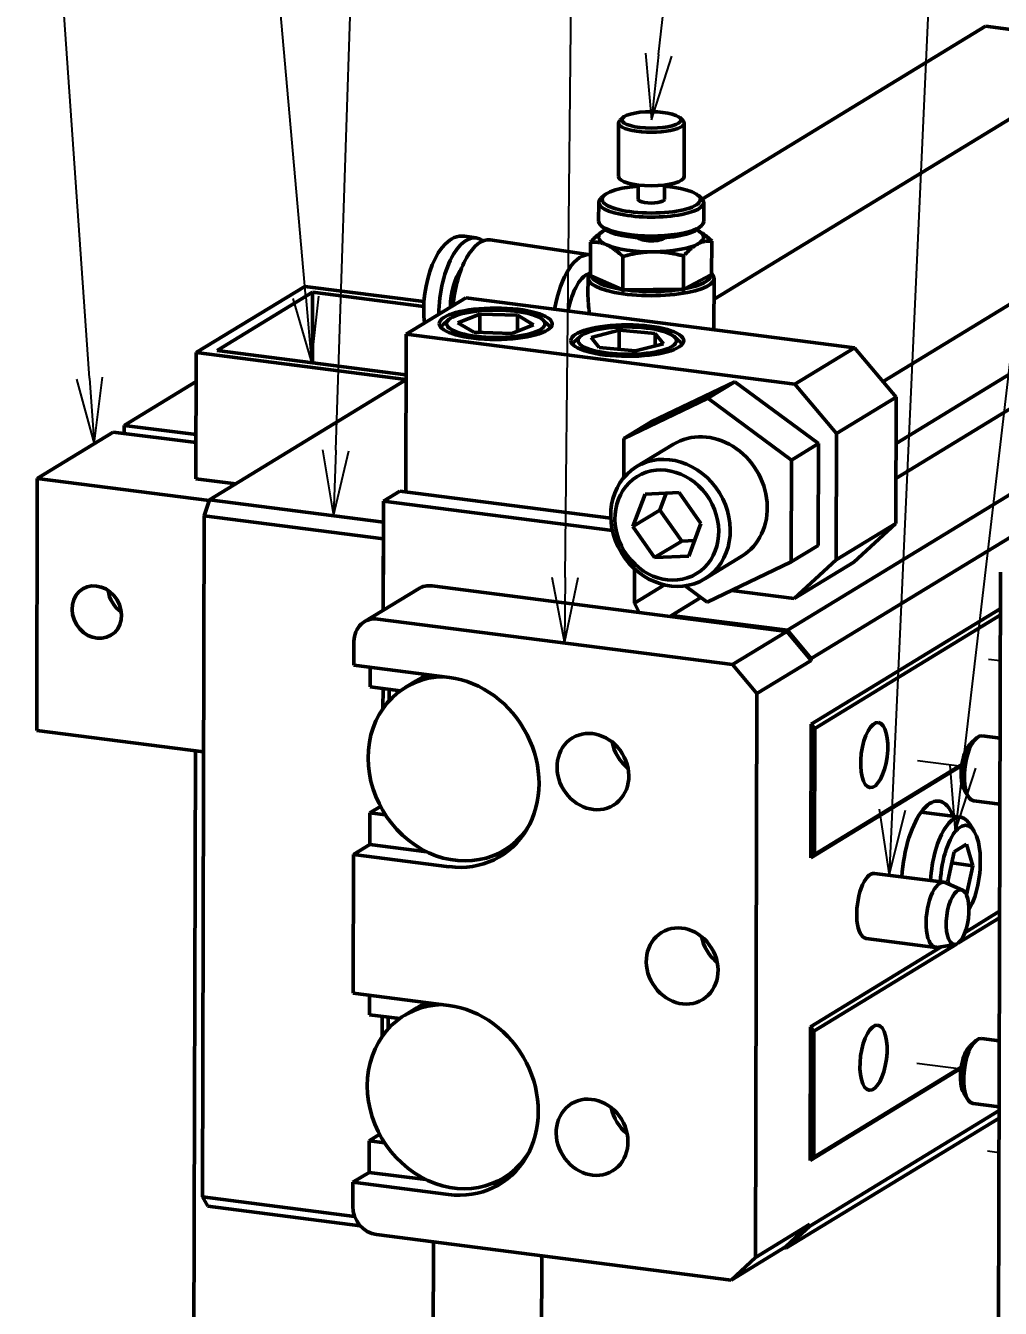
# Model space of a CAD drawing. Header units: millimetres. Extents: x 0 to 2100, y 0 to 1485.
# Drawn here: x 172.9 to 358.5, y 675.3 to 919.6 of the extents above; entities that cross this region are included whole.
import ezdxf

# ---------------------------------------------------------------- set-up
doc = ezdxf.new("R2010")
doc.units = ezdxf.units.MM
doc.header["$LTSCALE"] = 5
for name, color, linetype, lineweight in [('Symbol (ISO)', 7, 'Continuous', 25), ('Tweak Trail (ISO)', 7, 'Continuous', 25), ('Visible (ISO)', 7, 'Continuous', 50)]:
    doc.layers.add(name, color=color, linetype=linetype, lineweight=lineweight)
doc.styles.add('Label Text (JIS)', font='')
doc.styles.get('Label Text (JIS)').set_extended_font_data('Meiryo')

# ---------------------------------------------------------------- blocks, each defined once
blk = doc.blocks.new('バルーン1')
at = {"layer": 'Symbol (ISO)'}
for p, q in [((58.688, 182.813), (62.866, 220.578)), ((58.191, 182.868), (58.413, 180.328)), ((58.688, 182.813), (58.413, 180.328)), ((58.413, 180.328), (59.185, 182.758))]:
    blk.add_line(p, q, dxfattribs=at)
blk.add_circle((63.277, 224.292), 3.75, dxfattribs=at)
at = {"layer": 'Symbol (ISO)', "insert": (63.277, 224.318), "char_height": 2.5, "attachment_point": 5, "style": 'Label Text (JIS)'}
blk.add_mtext('N3', dxfattribs=at)
blk = doc.blocks.new('バルーン2')
at = {"layer": 'Symbol (ISO)'}
for p, q in [((55.125, 162.903), (55.737, 220.545)), ((54.625, 162.908), (55.098, 160.403)), ((55.125, 162.903), (55.098, 160.403)), ((55.098, 160.403), (55.625, 162.897))]:
    blk.add_line(p, q, dxfattribs=at)
blk = doc.blocks.new('バルーン3')
at = {"layer": 'Symbol (ISO)'}
for p, q in [((46.392, 167.744), (48.153, 220.552)), ((45.892, 167.761), (46.309, 165.246)), ((46.392, 167.744), (46.309, 165.246)), ((46.309, 165.246), (46.892, 167.728))]:
    blk.add_line(p, q, dxfattribs=at)
blk = doc.blocks.new('バルーン4')
at = {"layer": 'Symbol (ISO)'}
for p, q in [((45.253, 173.575), (41.106, 220.57)), ((44.755, 173.531), (45.473, 171.085)), ((45.253, 173.575), (45.473, 171.085)), ((45.473, 171.085), (45.751, 173.619))]:
    blk.add_line(p, q, dxfattribs=at)
blk = doc.blocks.new('バルーン5')
at = {"layer": 'Symbol (ISO)'}
for p, q in [((37.02, 170.49), (33.536, 220.564)), ((37.193, 167.996), (37.519, 170.524)), ((36.521, 170.455), (37.193, 167.996)), ((37.02, 170.49), (37.193, 167.996))]:
    blk.add_line(p, q, dxfattribs=at)
blk = doc.blocks.new('バルーン27')
at = {"layer": 'Symbol (ISO)'}
for p, q in [((67.584, 154.057), (70.607, 220.556)), ((67.085, 154.08), (67.471, 151.56)), ((67.584, 154.057), (67.471, 151.56)), ((67.471, 151.56), (68.084, 154.034))]:
    blk.add_line(p, q, dxfattribs=at)
blk = doc.blocks.new('バルーン31')
at = {"layer": 'Symbol (ISO)'}
for p, q in [((70.267, 155.697), (77.844, 220.579)), ((69.77, 155.755), (69.977, 153.214)), ((70.267, 155.697), (69.977, 153.214)), ((69.977, 153.214), (70.764, 155.639))]:
    blk.add_line(p, q, dxfattribs=at)

msp = doc.modelspace()

# ---------------------------------------------------------------- linework, layer by layer
at = {"layer": 'Tweak Trail (ISO)'}
for p, q in [((356.23, 798.97), (358.46, 798.68)), ((342.72, 779.63), (351.14, 778.55)), ((342.58, 722), (351.01, 720.92)), ((356.02, 705.32), (358.25, 705.03))]:
    msp.add_line(p, q, dxfattribs=at)
at = {"layer": 'Visible (ISO)'}
for p, q in [((355.68, 919.48), (301.75, 886.55)), ((303.99, 867.48), (388.44, 919.05)), ((355.68, 919.48), (383.34, 915.93)), ((286.68, 902.11), (286.08, 901.56)), ((297.45, 902.08), (298.05, 901.53)), ((285.81, 901.06), (285.79, 890.85)), ((298.31, 901.03), (298.29, 890.82)), ((289.54, 889.25), (289.53, 886.52)), ((294.54, 889.24), (294.53, 886.51)), ((283.06, 887.29), (282.46, 886.74)), ((301.01, 887.25), (301.6, 886.7)), ((282.03, 885.94), (282.02, 882.33)), ((302.03, 885.89), (302.02, 882.29)), ((336.16, 851.8), (388.59, 883.81)), ((256.47, 879.5), (258.69, 879.17)), ((283.04, 880.98), (282.45, 881.53)), ((283.37, 880.72), (283.36, 880.72)), ((300.67, 880.68), (300.68, 880.68)), ((300.99, 880.93), (301.59, 881.48)), ((261.34, 878.78), (280.41, 875.96)), ((280.47, 878.34), (280.46, 871.83)), ((303.55, 878.56), (303.53, 872.05)), ((286.65, 875.62), (286.64, 869.11)), ((298.19, 875.72), (298.18, 869.21)), ((298.34, 869.47), (303.37, 872.13)), ((205.41, 857.33), (226.08, 869.94)), ((226.08, 869.94), (248.77, 867.03)), ((280, 871.53), (279.99, 868.38)), ((280.65, 871.91), (286.45, 869.35)), ((304, 871.48), (303.97, 861.69)), ((338.64, 840.04), (388.56, 870.52)), ((209.38, 857.73), (227.57, 868.84)), ((227.54, 855.4), (227.57, 868.84)), ((227.57, 868.84), (248.72, 866.12)), ((245.36, 860.81), (256.73, 867.75)), ((330.71, 858.26), (256.73, 867.75)), ((286.99, 869.27), (297.82, 869.38)), ((391.96, 865.95), (338.63, 833.38)), ((253.46, 863.6), (252.26, 862.5)), ((259.38, 864.65), (255.24, 863.01)), ((255.24, 863.01), (258.28, 861.19)), ((266.57, 864.46), (259.38, 864.65)), ((259.38, 861.16), (259.38, 864.65)), ((265.47, 860.99), (269.62, 862.63)), ((269.62, 862.63), (266.57, 864.46)), ((266.57, 861.43), (266.57, 864.46)), ((271.4, 863.56), (272.6, 862.45)), ((317.95, 804.44), (414.04, 863.12)), ((245.36, 860.81), (245.29, 830.8)), ((319.35, 851.32), (245.36, 860.81)), ((258.28, 861.19), (265.47, 860.99)), ((278.5, 860.38), (277.3, 859.29)), ((285.92, 861.57), (280.59, 860.23)), ((280.59, 860.23), (282.14, 858.27)), ((292.8, 860.95), (285.92, 861.57)), ((285.92, 857.92), (285.92, 861.57)), ((294.35, 858.98), (292.8, 860.95)), ((292.8, 858.59), (292.8, 860.95)), ((296.44, 860.34), (297.64, 859.24)), ((245.34, 853.12), (209.38, 857.73)), ((282.14, 858.27), (289.01, 857.64)), ((289.01, 857.64), (294.35, 858.98)), ((319.35, 851.32), (330.71, 858.26)), ((421.35, 859.42), (322.49, 799.05)), ((330.71, 858.26), (338.66, 848.83)), ((205.36, 833.31), (205.41, 857.33)), ((245.34, 852.2), (205.41, 857.33)), ((205.4, 851.84), (191.68, 843.47)), ((245.34, 852.11), (207.93, 829.26)), ((307.96, 851.77), (292.01, 844.12)), ((302.8, 848.62), (307.96, 851.77)), ((323.88, 840.02), (307.96, 851.77)), ((327.3, 841.89), (319.35, 851.32)), ((302.8, 848.62), (286.84, 840.96)), ((318.71, 836.87), (302.8, 848.62)), ((338.66, 848.83), (327.3, 841.89)), ((338.61, 824.81), (338.66, 848.83)), ((191.68, 843.47), (205.37, 841.71)), ((191.68, 841.94), (191.68, 843.47)), ((286.84, 840.96), (292.01, 844.12)), ((189.61, 842.2), (175.15, 833.37)), ((205.37, 840.18), (189.61, 842.2)), ((286.84, 840.96), (286.82, 833.54)), ((327.24, 817.87), (327.3, 841.89)), ((289.18, 835.57), (296.24, 839.88)), ((318.71, 836.87), (323.88, 840.02)), ((323.83, 820.61), (323.88, 840.02)), ((318.67, 817.46), (318.71, 836.87)), ((175.15, 833.37), (175.04, 785.34)), ((207.9, 829.17), (175.15, 833.37)), ((212.97, 832.34), (205.36, 833.31)), ((241.05, 829.05), (244.15, 830.94)), ((244.15, 830.94), (284.32, 825.79)), ((297.34, 830.67), (290.85, 830.37)), ((294.89, 830.56), (293.68, 827.34)), ((301.49, 824.77), (297.34, 830.67)), ((207.93, 829.26), (206.89, 826.23)), ((241.05, 825.01), (207.93, 829.26)), ((241.05, 829.05), (241.01, 808.24)), ((284.63, 823.46), (241.05, 829.05)), ((290.85, 830.37), (288.52, 824.19)), ((206.89, 826.23), (206.59, 696.55)), ((206.89, 826.23), (241.04, 821.84)), ((293.68, 827.34), (288.52, 824.19)), ((293.68, 827.34), (297.83, 821.44)), ((288.52, 824.19), (292.67, 818.29)), ((299.16, 818.58), (301.49, 824.77)), ((327.24, 817.87), (338.61, 824.81)), ((338.61, 824.81), (330.62, 817.43)), ((241.01, 808.24), (241.04, 821.84)), ((297.83, 821.44), (292.67, 818.29)), ((297.83, 821.44), (300.28, 821.55)), ((292.67, 818.29), (299.16, 818.58)), ((302.21, 814.23), (309.27, 818.54)), ((318.67, 817.46), (323.83, 820.61)), ((288.83, 809.62), (288.85, 816.16)), ((302.71, 809.8), (318.67, 817.46)), ((319.25, 810.49), (327.24, 817.87)), ((330.62, 817.43), (319.25, 810.49)), ((358.5, 815.5), (358.17, 671.42)), ((237.39, 806.03), (247.72, 812.34)), ((295.64, 807.06), (250.34, 812.88)), ((288.83, 809.62), (294.53, 813.1)), ((298.5, 812.91), (302.71, 809.8)), ((307.34, 812.02), (319.25, 810.49)), ((289.75, 807.82), (288.83, 809.62)), ((301.49, 810.7), (295.87, 807.27)), ((358.49, 808.56), (322.47, 786.57)), ((307.52, 797.9), (240.01, 806.57)), ((295.87, 807.27), (295.64, 807.06)), ((317.86, 804.21), (295.64, 807.06)), ((317.95, 804.44), (295.87, 807.27)), ((358.48, 807.34), (323.15, 785.76)), ((307.52, 797.9), (317.86, 804.21)), ((322.49, 798.71), (317.86, 804.21)), ((322.49, 799.05), (317.95, 804.44)), ((235.44, 802.35), (235.43, 797.79)), ((322.49, 798.71), (322.49, 799.05)), ((235.43, 797.79), (253.64, 795.45)), ((238.53, 797.39), (238.52, 793.68)), ((312.16, 792.4), (307.52, 797.9)), ((312.16, 792.4), (322.49, 798.71)), ((245.19, 793.54), (247.26, 794.8)), ((238.52, 793.68), (244.29, 792.94)), ((240.96, 789.54), (240.97, 793.36)), ((242.11, 790.98), (242.11, 793.22)), ((311.91, 685.02), (312.16, 792.4)), ((322.41, 761.11), (322.47, 786.57)), ((323.15, 785.76), (322.47, 786.57)), ((206.79, 781.27), (175.04, 785.34)), ((323.09, 761.74), (323.15, 785.76)), ((358.43, 783.92), (355.03, 784.36)), ((352.84, 782.9), (353.89, 783.88)), ((204.53, 473.11), (205.24, 781.47)), ((351.15, 778.67), (322.41, 761.11)), ((351.19, 778.9), (323.09, 761.74)), ((351.69, 773.91), (352.45, 772.7)), ((358.4, 771.32), (353.44, 771.96)), ((238.45, 763.66), (238.46, 769.66)), ((238.46, 769.66), (240.48, 770.9)), ((241.43, 769.28), (238.46, 769.66)), ((350.94, 768.87), (343.42, 769.83)), ((353.5, 766.2), (352.61, 767.6)), ((238.45, 763.66), (235.35, 761.77)), ((249.29, 762.27), (238.45, 763.66)), ((264.08, 762.6), (266.15, 763.86)), ((348.49, 756.7), (349.7, 762.24)), ((349.7, 762.24), (352.08, 763.69)), ((352.08, 763.69), (353.26, 759.62)), ((235.35, 761.77), (235.29, 735.35)), ((253.56, 759.43), (235.35, 761.77)), ((322.41, 761.11), (323.09, 761.74)), ((353.26, 759.62), (349.24, 760.13)), ((334.53, 758.16), (347.73, 756.47)), ((353.26, 759.62), (352.06, 754.09)), ((351.26, 754.97), (348.01, 756.39)), ((348.67, 756.1), (348.49, 756.7)), ((352.06, 754.09), (352.02, 754.09)), ((352.06, 754.09), (352.03, 754.07)), ((358.35, 750.93), (351.77, 746.91)), ((358.35, 749.7), (350.54, 744.94)), ((332.94, 745.76), (346.14, 744.07)), ((347.37, 744.22), (322.33, 728.93)), ((350.14, 744.69), (323.01, 728.12)), ((349.93, 744.63), (346.43, 744.07)), ((235.29, 735.35), (253.5, 733.01)), ((238.37, 731.24), (238.38, 734.95)), ((244.14, 730.5), (238.37, 731.24)), ((240.82, 727.11), (240.83, 730.93)), ((241.96, 728.55), (241.97, 730.78)), ((245.05, 731.1), (247.11, 732.37)), ((322.27, 703.48), (322.33, 728.93)), ((323.01, 728.12), (322.33, 728.93)), ((322.96, 704.11), (323.01, 728.12)), ((352.71, 725.27), (353.76, 726.25)), ((358.3, 726.29), (354.89, 726.72)), ((351.02, 721.03), (322.27, 703.48)), ((351.06, 721.27), (322.96, 704.11)), ((351.55, 716.28), (352.32, 715.07)), ((358.27, 713.69), (353.3, 714.32)), ((358.26, 711.55), (317.68, 686.77)), ((322.24, 690.99), (358.27, 712.99)), ((238.32, 707.23), (240.34, 708.46)), ((238.31, 701.22), (238.32, 707.23)), ((238.32, 707.23), (241.29, 706.85)), ((322.27, 703.48), (322.96, 704.11)), ((238.31, 701.22), (235.21, 699.33)), ((249.14, 699.83), (238.31, 701.22)), ((263.94, 700.17), (266.01, 701.43)), ((235.21, 699.33), (235.2, 694.77)), ((253.42, 696.99), (235.21, 699.33)), ((206.59, 696.55), (207.62, 694.78)), ((235.56, 692.84), (206.59, 696.55)), ((207.62, 694.78), (236.65, 691.06)), ((311.91, 685.02), (322.25, 691.33)), ((317.59, 687.03), (322.25, 691.33)), ((322.24, 690.99), (322.25, 691.33)), ((239.74, 689.38), (307.25, 680.72)), ((317.68, 686.77), (322.24, 690.99)), ((250.06, 467.26), (250.56, 687.99)), ((307.25, 680.72), (317.59, 687.03)), ((317.26, 686.83), (317.68, 686.77)), ((270.72, 479.88), (271.19, 685.34)), ((307.25, 680.72), (311.91, 685.02))]:
    msp.add_line(p, q, dxfattribs=at)
at = {"layer": 'Visible (ISO)', "flags": 128}
for points in [[(256.47, 879.5), (255.98, 879.53), (255.49, 879.5), (255.01, 879.39), (254.54, 879.23), (254.1, 879.01), (253.67, 878.74), (252.88, 878.07), (252.15, 877.25), (251.49, 876.3), (250.89, 875.21), (250.35, 874.02), (249.88, 872.74), (249.48, 871.39), (249.16, 869.98), (248.92, 868.55), (248.77, 867.1), (248.71, 865.67), (248.74, 864.28), (248.86, 862.95)], [(280.47, 878.34), (280.58, 878.47), (280.69, 878.58), (280.8, 878.7), (280.91, 878.82), (281.02, 878.93), (281.13, 879.04), (281.24, 879.15), (281.35, 879.26), (281.46, 879.37), (281.57, 879.47), (281.68, 879.57), (281.8, 879.67), (281.91, 879.76), (282.02, 879.85), (282.13, 879.94), (282.25, 880.03), (282.36, 880.12), (282.47, 880.2), (282.59, 880.28), (282.7, 880.35), (282.82, 880.42), (282.93, 880.49), (283.04, 880.56), (283.16, 880.62)], [(283.16, 880.62), (283.16, 880.62), (283.17, 880.63), (283.18, 880.63), (283.19, 880.64), (283.2, 880.64), (283.21, 880.64), (283.21, 880.65), (283.22, 880.65), (283.23, 880.66), (283.24, 880.66), (283.25, 880.67), (283.26, 880.67), (283.27, 880.67), (283.27, 880.68), (283.28, 880.68), (283.29, 880.69), (283.3, 880.69), (283.31, 880.7), (283.32, 880.7), (283.32, 880.7), (283.33, 880.71), (283.34, 880.71), (283.35, 880.72), (283.36, 880.72)], [(300.68, 880.68), (300.8, 880.62), (300.92, 880.56), (301.04, 880.49), (301.16, 880.42), (301.28, 880.35), (301.41, 880.28), (301.53, 880.2), (301.65, 880.12), (301.77, 880.04), (301.89, 879.96), (302.01, 879.87), (302.13, 879.78), (302.25, 879.69), (302.37, 879.6), (302.49, 879.5), (302.61, 879.4), (302.72, 879.31), (302.84, 879.2), (302.96, 879.1), (303.08, 879), (303.2, 878.89), (303.31, 878.78), (303.43, 878.67), (303.55, 878.56)], [(283.57, 877.84), (283.43, 877.89), (283.3, 877.95), (283.17, 878), (283.04, 878.04), (282.91, 878.09), (282.78, 878.13), (282.65, 878.16), (282.52, 878.19), (282.39, 878.22), (282.26, 878.25), (282.13, 878.28), (282, 878.3), (281.87, 878.31), (281.75, 878.33), (281.62, 878.34), (281.49, 878.35), (281.36, 878.36), (281.23, 878.36), (281.11, 878.37), (280.98, 878.37), (280.85, 878.36), (280.73, 878.36), (280.6, 878.35), (280.47, 878.34)], [(286.65, 875.62), (286.53, 875.74), (286.4, 875.86), (286.27, 875.97), (286.15, 876.09), (286.02, 876.2), (285.89, 876.31), (285.77, 876.42), (285.64, 876.52), (285.51, 876.62), (285.38, 876.72), (285.25, 876.82), (285.13, 876.92), (285, 877.01), (284.87, 877.1), (284.74, 877.19), (284.61, 877.27), (284.48, 877.35), (284.35, 877.43), (284.22, 877.51), (284.09, 877.58), (283.96, 877.65), (283.83, 877.72), (283.7, 877.78), (283.57, 877.84)], [(300.87, 878), (300.76, 877.94), (300.64, 877.87), (300.53, 877.8), (300.42, 877.73), (300.3, 877.66), (300.19, 877.58), (300.08, 877.5), (299.96, 877.41), (299.85, 877.33), (299.74, 877.24), (299.62, 877.14), (299.51, 877.05), (299.4, 876.95), (299.29, 876.85), (299.18, 876.75), (299.07, 876.64), (298.96, 876.53), (298.85, 876.42), (298.74, 876.31), (298.63, 876.2), (298.52, 876.08), (298.41, 875.97), (298.3, 875.85), (298.19, 875.72)], [(303.55, 878.56), (303.44, 878.56), (303.33, 878.57), (303.22, 878.57), (303.11, 878.57), (303, 878.57), (302.89, 878.56), (302.78, 878.56), (302.67, 878.55), (302.56, 878.54), (302.44, 878.52), (302.33, 878.5), (302.22, 878.48), (302.11, 878.46), (302, 878.43), (301.89, 878.4), (301.77, 878.37), (301.66, 878.34), (301.55, 878.3), (301.44, 878.26), (301.32, 878.21), (301.21, 878.16), (301.1, 878.11), (300.98, 878.06), (300.87, 878)], [(292.42, 876.53), (292.18, 876.53), (291.93, 876.52), (291.69, 876.51), (291.45, 876.49), (291.2, 876.48), (290.96, 876.46), (290.71, 876.43), (290.47, 876.41), (290.23, 876.38), (289.99, 876.34), (289.75, 876.31), (289.51, 876.27), (289.27, 876.23), (289.03, 876.19), (288.79, 876.14), (288.55, 876.09), (288.31, 876.04), (288.07, 875.99), (287.83, 875.93), (287.6, 875.87), (287.36, 875.81), (287.12, 875.75), (286.89, 875.68), (286.65, 875.62)], [(298.19, 875.72), (297.95, 875.79), (297.72, 875.85), (297.48, 875.91), (297.24, 875.96), (297.01, 876.02), (296.77, 876.07), (296.53, 876.12), (296.29, 876.16), (296.05, 876.21), (295.82, 876.25), (295.58, 876.29), (295.34, 876.32), (295.1, 876.36), (294.86, 876.39), (294.61, 876.42), (294.37, 876.44), (294.13, 876.46), (293.89, 876.48), (293.65, 876.5), (293.4, 876.51), (293.16, 876.52), (292.91, 876.53), (292.67, 876.53), (292.42, 876.53)], [(303.37, 872.13), (303.38, 872.12), (303.38, 872.12), (303.39, 872.12), (303.4, 872.11), (303.41, 872.11), (303.41, 872.11), (303.42, 872.1), (303.43, 872.1), (303.43, 872.1), (303.44, 872.09), (303.45, 872.09), (303.45, 872.09), (303.46, 872.08), (303.47, 872.08), (303.47, 872.08), (303.48, 872.07), (303.49, 872.07), (303.49, 872.07), (303.5, 872.06), (303.51, 872.06), (303.51, 872.06), (303.52, 872.05), (303.53, 872.05), (303.53, 872.05)], [(280.46, 871.83), (280.47, 871.84), (280.48, 871.84), (280.48, 871.84), (280.49, 871.85), (280.5, 871.85), (280.51, 871.85), (280.51, 871.86), (280.52, 871.86), (280.53, 871.86), (280.54, 871.87), (280.55, 871.87), (280.55, 871.87), (280.56, 871.88), (280.57, 871.88), (280.58, 871.88), (280.59, 871.89), (280.59, 871.89), (280.6, 871.89), (280.61, 871.9), (280.62, 871.9), (280.62, 871.9), (280.63, 871.91), (280.64, 871.91), (280.65, 871.91)], [(279.99, 868.38), (279.99, 868.24), (279.99, 868.1), (279.99, 867.96), (280, 867.82), (280, 867.67), (280.01, 867.53), (280.02, 867.38), (280.03, 867.24), (280.04, 867.09), (280.05, 866.94), (280.06, 866.79), (280.07, 866.64), (280.08, 866.48), (280.1, 866.33), (280.11, 866.18), (280.12, 866.02), (280.14, 865.86), (280.15, 865.7), (280.17, 865.54), (280.19, 865.38), (280.2, 865.22), (280.22, 865.06), (280.23, 864.9), (280.25, 864.73)], [(286.45, 869.35), (286.46, 869.34), (286.47, 869.33), (286.47, 869.32), (286.48, 869.31), (286.49, 869.3), (286.5, 869.29), (286.5, 869.28), (286.51, 869.27), (286.52, 869.26), (286.53, 869.25), (286.54, 869.24), (286.54, 869.23), (286.55, 869.22), (286.56, 869.21), (286.57, 869.2), (286.58, 869.19), (286.58, 869.18), (286.59, 869.17), (286.6, 869.16), (286.61, 869.15), (286.61, 869.14), (286.62, 869.13), (286.63, 869.12), (286.64, 869.11)], [(286.64, 869.11), (286.65, 869.11), (286.67, 869.12), (286.68, 869.13), (286.7, 869.13), (286.71, 869.14), (286.73, 869.15), (286.74, 869.16), (286.75, 869.16), (286.77, 869.17), (286.78, 869.18), (286.8, 869.18), (286.81, 869.19), (286.83, 869.2), (286.84, 869.21), (286.86, 869.21), (286.87, 869.22), (286.89, 869.23), (286.9, 869.23), (286.92, 869.24), (286.93, 869.25), (286.95, 869.25), (286.96, 869.26), (286.98, 869.27), (286.99, 869.27)], [(297.82, 869.38), (297.84, 869.37), (297.85, 869.36), (297.87, 869.36), (297.88, 869.35), (297.9, 869.34), (297.91, 869.34), (297.93, 869.33), (297.94, 869.32), (297.96, 869.32), (297.97, 869.31), (297.99, 869.3), (298, 869.3), (298.01, 869.29), (298.03, 869.28), (298.04, 869.27), (298.06, 869.27), (298.07, 869.26), (298.09, 869.25), (298.1, 869.25), (298.12, 869.24), (298.13, 869.23), (298.15, 869.23), (298.16, 869.22), (298.18, 869.21)], [(298.18, 869.21), (298.18, 869.22), (298.19, 869.23), (298.2, 869.25), (298.2, 869.26), (298.21, 869.27), (298.22, 869.28), (298.22, 869.29), (298.23, 869.3), (298.24, 869.31), (298.24, 869.32), (298.25, 869.33), (298.26, 869.34), (298.26, 869.35), (298.27, 869.36), (298.28, 869.37), (298.28, 869.38), (298.29, 869.39), (298.3, 869.4), (298.3, 869.41), (298.31, 869.42), (298.32, 869.43), (298.33, 869.44), (298.33, 869.45), (298.34, 869.47)]]:
    msp.add_lwpolyline(points, dxfattribs=at)
at = {"layer": 'Visible (ISO)'}
for centre, major_axis, ratio, start_param, end_param in [((292.06, 901.04), (6.25, -0.01), 0.278119, 2.847844, 6.576934), ((292.04, 890.84), (6.25, -0.01), 0.278119, 3.141593, 6.283185), ((292.03, 885.91), (10, -0.02), 0.278119, 2.847844, 6.576934), ((292.03, 886.51), (-9.37, 0.02), 0.278119, 4.982322, 10.725641), ((292.03, 886.51), (-2.5, 0.01), 0.278119, 0, 3.141593), ((292.02, 882.31), (-10, 0.02), 0.278119, 0, 3.141593), ((256.99, 867.67), (1.7, 11.5), 0.445239, 6.020687, 8.188069), ((292.01, 879.31), (-10, 0.02), 0.278119, 5.801214, 6.848411), ((292.02, 881.71), (9.37, -0.02), 0.278119, 3.435341, 5.989437), ((292.01, 879.31), (-10, 0.02), 0.278119, 5.757461, 5.801214), ((292.01, 879.31), (10, -0.02), 0.278119, 5.801214, 6.808909), ((259.64, 867.28), (1.7, 11.5), 0.445239, 0, 1.722869), ((292.01, 879.31), (10, -0.02), 0.278119, 3.706818, 4.754016), ((292.01, 879.31), (-2.5, 0.01), 0.278119, 0.164957, 2.976636), ((292.01, 879.31), (10, -0.02), 0.278119, 4.754016, 5.801214), ((278.71, 864.46), (1.7, 11.5), 0.445239, 6.271173, 7.822367), ((256.99, 867.67), (-1.01, -6.8), 0.445239, 3.810977, 5.031708), ((279.8, 864.3), (1.21, 8.16), 0.445239, 0.145918, 1.520196), ((292, 871.5), (12, -0.03), 0.278119, 2.862903, 6.561874), ((292, 872.1), (11.37, -0.03), 0.278119, 5.304432, 6.297995), ((292, 872.1), (-11.37, 0.03), 0.278119, 0.068444, 1.062008), ((292, 872.1), (11.37, -0.03), 0.278119, 4.257234, 5.250798), ((262.42, 861.62), (-10.62, 0.02), 0.278119, 5.989437, 6.108259), ((262.42, 861.62), (10.62, -0.02), 0.278119, 0.174927, 0.293749), ((287.47, 858.41), (-10.62, 0.02), 0.278119, 5.989437, 6.108259), ((287.47, 858.41), (10.62, -0.02), 0.278119, 0.174927, 0.293749), ((302.75, 829.21), (6.51, -10.67), 0.874926, 0, 3.141593), ((193.19, 812), (2.62, -4.29), 0.874926, 4.215244, 5.209534), ((250.33, 808.08), (-2.61, 4.27), 0.874926, 5.671411, 6.283185), ((240, 801.77), (-2.61, 4.27), 0.874926, 5.671411, 7.242208), ((254.64, 778.07), (-9.45, 15.47), 0.874926, 5.808357, 9.859657), ((256.7, 779.33), (-9.45, 15.47), 0.874926, 6.115628, 6.283185), ((253.6, 777.44), (9.77, -16), 0.874926, 5.671411, 8.813004), ((354.23, 778.16), (-0.8, -6.2), 0.396428, 3.141593, 6.283185), ((291.26, 783.84), (3.91, -6.4), 0.874926, 4.316031, 5.108747), ((353.11, 778.3), (0.64, 4.98), 0.396428, 0.446496, 2.695097), ((345.1, 758.9), (1.67, 13.02), 0.396428, 5.65573, 8.013194), ((349.59, 758.33), (1.35, 10.54), 0.396428, 5.83669, 8.0511), ((350.88, 758.16), (1.17, 9.13), 0.396428, 3.901146, 8.081925), ((256.7, 779.33), (9.77, -16), 0.874926, 5.982813, 6.172261), ((256.7, 779.33), (9.45, -15.47), 0.874926, 0, 0.038653), ((333.73, 751.96), (0.8, 6.2), 0.396428, 0, 3.141593), ((346.94, 750.27), (0.8, 6.2), 0.396428, 6.167223, 9.54074), ((308.26, 746.83), (3.91, -6.4), 0.874926, 4.316031, 5.108747), ((254.49, 715.64), (-9.45, 15.47), 0.874926, 5.808357, 9.859657), ((256.56, 716.9), (-9.45, 15.47), 0.874926, 6.115628, 6.283185), ((253.46, 715), (9.77, -16), 0.874926, 5.671411, 8.813004), ((354.1, 720.52), (-0.8, -6.2), 0.396428, 3.141593, 6.283185), ((352.98, 720.67), (0.64, 4.98), 0.396428, 0.446496, 2.695097), ((291.1, 714.21), (3.91, -6.4), 0.874926, 4.316031, 5.108747), ((256.56, 716.9), (9.45, -15.47), 0.874926, 0, 0.038653), ((256.56, 716.9), (9.77, -16), 0.874926, 5.982813, 6.172261), ((239.75, 694.18), (2.61, -4.27), 0.874926, 4.100615, 5.671411)]:
    msp.add_ellipse(centre, major_axis=major_axis, ratio=ratio, start_param=start_param, end_param=end_param, dxfattribs=at)
for centre, major_axis, ratio in [((292.07, 901.64), (-5.62, 0.01), 0.278119), ((262.43, 862.82), (-10.75, 0.02), 0.278119), ((262.43, 862.82), (-9.37, 0.02), 0.278119), ((287.47, 859.61), (-10.75, 0.02), 0.278119), ((287.47, 859.61), (-9.37, 0.02), 0.278119), ((295.69, 824.9), (-6.51, 10.67), 0.874926), ((295, 824.48), (-5.65, 9.25), 0.874926), ((186.48, 807.9), (-2.69, 4.41), 0.874926), ((334.48, 780.69), (0.8, 6.2), 0.396428), ((280.93, 777.54), (-3.91, 6.4), 0.874926), ((350.35, 749.83), (0.67, 5.2), 0.396428), ((297.92, 740.52), (-3.91, 6.4), 0.874926), ((334.35, 723.06), (0.8, 6.2), 0.396428), ((280.77, 707.9), (-3.91, 6.4), 0.874926)]:
    msp.add_ellipse(centre, major_axis=major_axis, ratio=ratio, dxfattribs=at)

# ---------------------------------------------------------------- block references
at = {"layer": 'Symbol (ISO)', "xscale": 5, "yscale": 5, "zscale": 5}
for name in ['バルーン5', 'バルーン4', 'バルーン3', 'バルーン2', 'バルーン1', 'バルーン27', 'バルーン31']:
    msp.add_blockref(name, (0, 0), dxfattribs=at)

doc.saveas('drawing.dxf')
